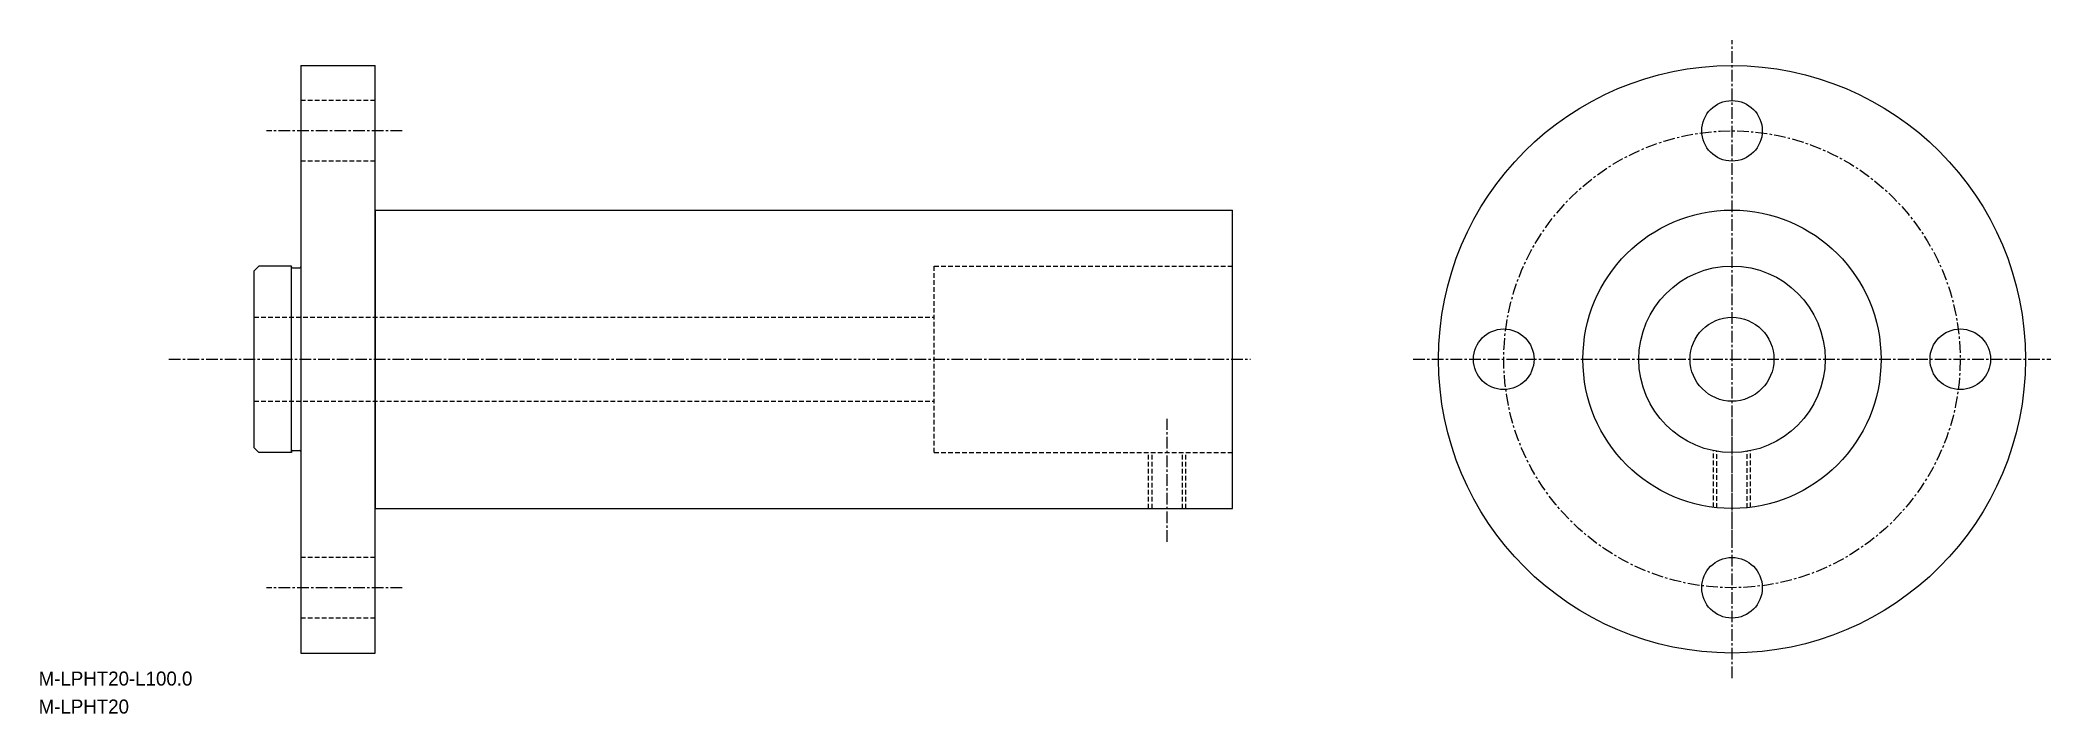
# Model space of a CAD drawing. Extents: x -1962 to -1746, y -902 to -830.
import ezdxf

# ---------------------------------------------------------------- set-up
doc = ezdxf.new("R2010")
doc.units = 0
doc.linetypes.add('CENTER', pattern=[2, 1.25, -0.25, 0.25, -0.25])
doc.linetypes.add('DASHED', pattern=[0.75, 0.5, -0.25])
doc.layers.get('0').update_dxf_attribs({"linetype": 'CONTINUOUS'})
doc.layers.add('CENTER', color=1, linetype='CENTER')

msp = doc.modelspace()

# ---------------------------------------------------------------- linework, layer by layer
at = {"color": 7, "linetype": 'CONTINUOUS'}
for p, q in [((-1933.86, -832.68), (-1933.86, -895.68)), ((-1933.86, -832.68), (-1925.86, -832.68)), ((-1925.86, -895.68), (-1925.86, -832.68)), ((-1925.86, -848.18), (-1833.86, -848.18)), ((-1925.86, -848.18), (-1925.86, -880.18)), ((-1833.86, -880.18), (-1833.86, -848.18)), ((-1938.86, -854.68), (-1938.36, -854.18)), ((-1934.86, -854.18), (-1938.36, -854.18)), ((-1934.86, -854.28), (-1934.86, -854.18)), ((-1934.86, -874.18), (-1934.86, -854.18)), ((-1934.76, -854.38), (-1933.96, -854.38)), ((-1938.86, -873.68), (-1938.86, -854.68)), ((-1938.86, -873.68), (-1938.36, -874.18)), ((-1934.86, -874.18), (-1938.36, -874.18)), ((-1934.86, -874.08), (-1934.86, -874.18)), ((-1934.76, -873.98), (-1933.96, -873.98)), ((-1925.86, -880.18), (-1833.86, -880.18)), ((-1933.86, -895.68), (-1925.86, -895.68))]:
    msp.add_line(p, q, dxfattribs=at)
at = {"color": 3, "linetype": 'DASHED'}
for p, q in [((-1925.86, -836.43), (-1933.86, -836.43)), ((-1925.86, -842.93), (-1933.86, -842.93)), ((-1865.86, -874.18), (-1865.86, -854.18)), ((-1865.86, -854.18), (-1833.86, -854.18)), ((-1938.86, -859.68), (-1865.86, -859.68)), ((-1938.86, -868.68), (-1865.86, -868.68)), ((-1865.86, -874.18), (-1833.86, -874.18)), ((-1842.86, -880.18), (-1842.86, -874.18)), ((-1842.48, -880.18), (-1842.48, -874.18)), ((-1839.24, -880.18), (-1839.24, -874.18)), ((-1838.86, -880.18), (-1838.86, -874.18)), ((-1782.25, -880.05), (-1782.25, -873.98)), ((-1781.87, -880.1), (-1781.87, -874.05)), ((-1778.63, -880.1), (-1778.63, -874.05)), ((-1778.25, -880.05), (-1778.25, -873.98)), ((-1925.86, -885.43), (-1933.86, -885.43)), ((-1925.86, -891.93), (-1933.86, -891.93))]:
    msp.add_line(p, q, dxfattribs=at)
at = {"color": 7, "linetype": 'CONTINUOUS'}
msp.add_circle((-1780.25, -864.18), 31.5, dxfattribs=at)
for centre, radius in [((-1780.25, -839.68), 3.25), ((-1780.25, -864.18), 16), ((-1780.25, -864.18), 10), ((-1804.75, -864.18), 3.25), ((-1780.25, -864.18), 4.5), ((-1755.75, -864.18), 3.25), ((-1780.25, -888.68), 3.25)]:
    msp.add_circle(centre, radius)
for centre, start, end in [((-1934.76, -854.28), 180, 270), ((-1933.96, -854.28), 270, 0), ((-1934.76, -874.08), 90, 180), ((-1933.96, -874.08), 0, 90)]:
    msp.add_arc(centre, 0.1, start, end, dxfattribs=at)
for p in [(-1840.86, -880.18), (-1780.25, -880.18)]:
    msp.add_point(p, dxfattribs=at)
at = {"layer": 'CENTER', "color": 1, "linetype": 'CENTER'}
for p, q in [((-1780.25, -898.39), (-1780.25, -829.96)), ((-1948, -864.18), (-1831.91, -864.18)), ((-1814.47, -864.18), (-1746.04, -864.18))]:
    msp.add_line(p, q, dxfattribs=at)
at = {"layer": 'CENTER'}
for p, q in [((-1922.98, -839.68), (-1937.53, -839.68)), ((-1840.86, -883.75), (-1840.86, -870.55)), ((-1780.25, -883.75), (-1780.25, -870.55)), ((-1922.98, -888.68), (-1937.53, -888.68))]:
    msp.add_line(p, q, dxfattribs=at)
msp.add_circle((-1780.25, -864.18), 24.5, dxfattribs=at)

# ---------------------------------------------------------------- texts
for s, p in [('M-LPHT20-L100.0', (-1961.99, -899.17)), ('M-LPHT20', (-1961.99, -902.17))]:
    msp.add_text(s, height=1.5).set_placement(p)

doc.saveas('drawing.dxf')
